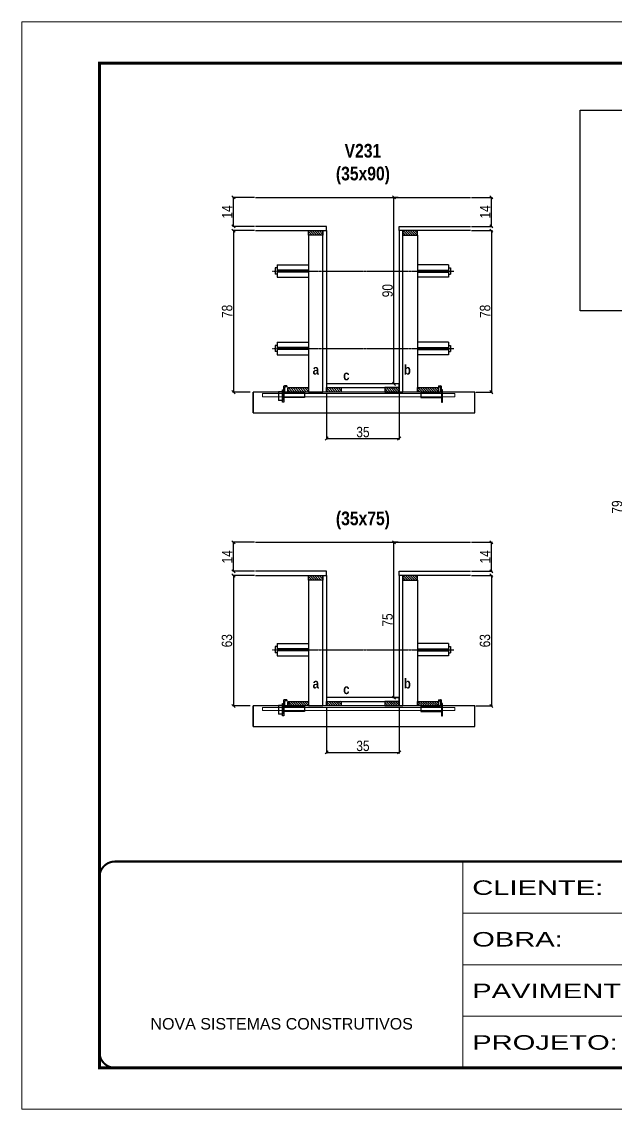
# Model space of a CAD drawing. Extents: x 2603 to 22413, y 1253 to 30260.
# Drawn here: x 4188 to 4761, y 17333 to 18383 of the extents above; entities that cross this region are included whole.
import ezdxf

# ---------------------------------------------------------------- set-up
doc = ezdxf.new("R2010")
doc.units = 0
for name, pattern in [('CONTINUO', [0]), ('DASHED', [0.75, 0.5, -0.25]), ('HIDDEN', [0.375, 0.25, -0.125])]:
    doc.linetypes.add(name, pattern=pattern)
for name, color, linetype in [('barrote', 251, 'Continuous'), ('COTA', 241, 'Continuous'), ('detalhes', 4, 'Continuous'), ('NOMENCLATURA', 7, 'Continuous'), ('Painéis', 200, 'Continuous'), ('presilha', 1, 'Continuous'), ('SARR_2.2x10', 60, 'Continuous'), ('SARR_2.2x7', 40, 'Continuous'), ('SARR_3.5x7', 81, 'Continuous'), ('TENSOR', 3, 'Continuous')]:
    doc.layers.add(name, color=color, linetype=linetype)
for name, color, linetype, lineweight in [('CONCRETO', 251, 'Continuous', 25), ('Folhas', 255, 'Continuous', 9), ('SARRAFO DE PRESSAO', 251, 'DASHED', 9), ('SCO-___-LAJ', 2, 'Continuous', 0)]:
    doc.layers.add(name, color=color, linetype=linetype, lineweight=lineweight)
doc.styles.add('ARIAL', font='arial.ttf')
doc.styles.add('COTA TECNICA', font='techl___.ttf', dxfattribs={"height": 10})
doc.styles.add('COTA TECNICA 2X', font='techl___.ttf', dxfattribs={"height": 10})
doc.styles.add('TECNICA', font='techb___.ttf', dxfattribs={"height": 10})
doc.styles.add('Tecnologia', font='')
doc.styles.get('Tecnologia').set_extended_font_data('Forgotten Futurist')
doc.dimstyles.new('PAINEL', dxfattribs={"dimtxt": 10, "dimasz": 3, "dimexe": 3, "dimexo": 3, "dimgap": 3, "dimtad": 1, "dimdec": 1, "dimzin": 12, "dimdsep": 46, "dimtxsty": 'COTA TECNICA', "dimblk1": 'OBLIQUE', "dimblk2": 'OBLIQUE', "dimsah": 1, "dimcen": 0.9, "dimclrd": 4, "dimclre": 4, "dimclrt": 240, "dimadec": 1, "dimazin": 3, "dimtfac": 1, "dimtdec": 1, "dimtmove": 0, "dimatfit": 3, "dimfxl": 1, "dimtolj": 1, "dimtzin": 12, "dimarcsym": 0})
doc.dimstyles.new('SECAO', dxfattribs={"dimscale": 0.333333, "dimtxt": 5, "dimasz": 9, "dimexe": 3, "dimexo": 3, "dimgap": 3, "dimtad": 1, "dimdec": 1, "dimlfac": 0.5, "dimzin": 12, "dimdsep": 46, "dimtxsty": 'COTA TECNICA 2X', "dimblk1": 'OBLIQUE', "dimblk2": 'OBLIQUE', "dimsah": 1, "dimcen": 0.9, "dimclrd": 4, "dimclre": 4, "dimclrt": 240, "dimadec": 1, "dimazin": 3, "dimtfac": 1, "dimtdec": 1, "dimtmove": 0, "dimatfit": 3, "dimfxl": 1, "dimtolj": 1, "dimtzin": 12, "dimarcsym": 0})

# ---------------------------------------------------------------- blocks, each defined once
blk = doc.blocks.new('9999999999')
at = {"color": 30, "linetype": 'CONTINUO'}
for p, q in [((98564.6, 34230.2), (98564.6, 34429.4)), ((98564.6, 34379.6), (99584, 34379.6)), ((98564.6, 34329.8), (99488, 34329.8)), ((98564.6, 34280), (99488, 34280))]:
    blk.add_line(p, q, dxfattribs=at)
at = {"color": 30, "linetype": 'CONTINUO', "const_width": 2}
blk.add_lwpolyline([(99584, 34230.2), (99584, 34414.4, 0.414214), (99569, 34429.4), (98229, 34429.4, 0.414214), (98214, 34414.4), (98214, 34245.2, 0.414214), (98229, 34230.2), (99584, 34230.2)], format="xyb", dxfattribs=at)
at = {"layer": 'Folhas'}
blk.add_lwpolyline([(98139, 34190.2), (99624, 34190.2), (99624, 35240.2), (98139, 35240.2)], close=True, dxfattribs=at)
at = {"layer": 'Folhas', "color": 30, "const_width": 3}
blk.add_lwpolyline([(98214, 34230.2), (99584, 34230.2), (99584, 35200.2), (98214, 35200.2)], close=True, dxfattribs=at)
at = {"color": 7, "linetype": 'Continuous', "ltscale": 5, "style": 'ARIAL'}
blk.add_text('NOVA SISTEMAS CONSTRUTIVOS', height=11.059, dxfattribs=at).set_placement((98263.2, 34267.2))
at = {"layer": 'Folhas', "color": 7, "style": 'Tecnologia', "width": 1.5}
for s, p in [('CLIENTE:', (98573.7, 34397.2)), ('OBRA:', (98573.7, 34347.3)), ('PAVIMENTO:', (98573.7, 34297.5)), ('PROJETO:', (98573.7, 34247.7))]:
    blk.add_text(s, height=14, dxfattribs=at).set_placement(p)
blk = doc.blocks.new('PRESILHA METÁLICA 1')
at = {"layer": 'presilha'}
for p, q in [((7.5, 10.6), (7.5, 19.9)), ((12, 21), (8.6, 21)), ((9, 11.6), (9, 18.9)), ((12, 19.5), (9.6, 19.5)), ((12, 21), (12, 19.5)), ((0, 13), (6, 13)), ((0, 13), (0, 0)), ((6, 0), (0, 0)), ((6, 15.5), (7.5, 15.5)), ((6, -2.5), (6, 15.5)), ((6, 13), (6, 0)), ((7.5, 15.5), (7.5, -2.5)), ((37.5, 4.1), (7.5, 4.1)), ((37.5, 11), (9.6, 11)), ((37.5, 11), (37.5, 4.1)), ((7.5, -2.5), (6, -2.5))]:
    blk.add_line(p, q, dxfattribs=at)
for centre, radius, start, end in [((8.6, 19.9), 1.14, 90, 180), ((9.6, 18.9), 0.57, 90, 180), ((9.6, 11.6), 0.57, 180, 270)]:
    blk.add_arc(centre, radius, start, end, dxfattribs=at)
blk = doc.blocks.new('PRESILHA METÁLICA 2')
at = {"layer": 'presilha'}
for p, q in [((-5.2, 23.5), (-5.2, 22)), ((-5.2, 23.5), (-1.9, 23.5)), ((-5.2, 22), (-2.8, 22)), ((-2.2, 14.1), (-2.2, 21.4)), ((0.8, 18), (-0.8, 18)), ((-0.8, 18), (-0.8, 0)), ((-0.8, 14.6), (-0.8, 22.4)), ((0.8, 0), (0.8, 18)), ((-30.8, 13.5), (-30.8, 6.6)), ((-30.8, 13.5), (-2.8, 13.5)), ((-30.8, 6.6), (-0.8, 6.6)), ((-0.8, 0), (0.8, 0))]:
    blk.add_line(p, q, dxfattribs=at)
for centre, radius, start, end in [((-2.8, 21.4), 0.57, 0, 90), ((-1.9, 22.4), 1.14, 0, 90), ((-2.8, 14.1), 0.57, 270, 0)]:
    blk.add_arc(centre, radius, start, end, dxfattribs=at)
blk = doc.blocks.new('_Oblique')
at = {"color": 0, "linetype": 'ByBlock', "lineweight": -2}
blk.add_line((-0.5, -0.5), (0.5, 0.5), dxfattribs=at)
blk = doc.blocks.new('*D390')
at = {"layer": 'COTA', "color": 4, "lineweight": -2, "transparency": 16777216}
for p, q in [((4621.9, 18181.8), (4642.2, 18181.8)), ((4641.2, 18181.8), (4641.2, 18025.8)), ((4626, 18025.8), (4642.2, 18025.8))]:
    blk.add_line(p, q, dxfattribs=at)
at = {"layer": 'Defpoints', "color": 0, "transparency": 16777216}
for p in [(4620.9, 18181.8), (4625, 18025.8), (4641.2, 18025.8)]:
    blk.add_point(p, dxfattribs=at)
at = {"layer": 'COTA', "color": 4, "lineweight": -2, "transparency": 16777216, "xscale": 3, "yscale": 3, "zscale": 3}
for p, rotation in [((4641.2, 18181.8), 90), ((4641.2, 18025.8), 270)]:
    blk.add_blockref('_Oblique', p, dxfattribs=dict(at, rotation=rotation))
at = {"layer": 'COTA', "color": 240, "transparency": 16777216, "insert": (4635.1, 18103.8), "char_height": 10, "attachment_point": 5, "rotation": 90, "style": 'COTA TECNICA 2X'}
blk.add_mtext('\\A1;78', dxfattribs=at)
blk = doc.blocks.new('*D391')
at = {"layer": 'COTA', "color": 4, "lineweight": -2, "transparency": 16777216}
for p, q in [((4621.9, 18213.8), (4642.2, 18213.8)), ((4641.2, 18185.8), (4641.2, 18213.8)), ((4621.9, 18185.8), (4642.2, 18185.8))]:
    blk.add_line(p, q, dxfattribs=at)
at = {"layer": 'Defpoints', "color": 0, "transparency": 16777216}
for p in [(4620.9, 18213.8), (4641.2, 18213.8), (4620.9, 18185.8)]:
    blk.add_point(p, dxfattribs=at)
at = {"layer": 'COTA', "color": 4, "lineweight": -2, "transparency": 16777216, "xscale": 3, "yscale": 3, "zscale": 3}
for p, rotation in [((4641.2, 18213.8), 90), ((4641.2, 18185.8), 270)]:
    blk.add_blockref('_Oblique', p, dxfattribs=dict(at, rotation=rotation))
at = {"layer": 'COTA', "color": 240, "transparency": 16777216, "insert": (4635.2, 18199.8), "char_height": 10, "attachment_point": 5, "rotation": 90, "style": 'COTA TECNICA 2X'}
blk.add_mtext('\\A1;14', dxfattribs=at)
blk = doc.blocks.new('*D392')
at = {"layer": 'COTA', "color": 4, "lineweight": -2, "transparency": 16777216}
for p, q in [((4412.5, 18181.8), (4391.3, 18181.8)), ((4392.3, 18181.8), (4392.3, 18025.8)), ((4408.4, 18025.8), (4391.3, 18025.8))]:
    blk.add_line(p, q, dxfattribs=at)
at = {"layer": 'Defpoints', "color": 0, "transparency": 16777216}
for p in [(4413.5, 18181.8), (4392.3, 18025.8), (4409.4, 18025.8)]:
    blk.add_point(p, dxfattribs=at)
at = {"layer": 'COTA', "color": 4, "lineweight": -2, "transparency": 16777216, "xscale": 3, "yscale": 3, "zscale": 3}
for p, rotation in [((4392.3, 18181.8), 90), ((4392.3, 18025.8), 270)]:
    blk.add_blockref('_Oblique', p, dxfattribs=dict(at, rotation=rotation))
at = {"layer": 'COTA', "color": 240, "transparency": 16777216, "insert": (4386.2, 18103.8), "char_height": 10, "attachment_point": 5, "rotation": 90, "style": 'COTA TECNICA 2X'}
blk.add_mtext('\\A1;78', dxfattribs=at)
blk = doc.blocks.new('*D2228')
at = {"layer": 'COTA', "color": 4, "lineweight": -2, "transparency": 16777216}
for p, q in [((4551.2, 18213.8), (4546.1, 18213.8)), ((4547.1, 18033.8), (4547.1, 18213.8)), ((4551.2, 18033.8), (4546.1, 18033.8))]:
    blk.add_line(p, q, dxfattribs=at)
at = {"layer": 'Defpoints', "color": 0, "transparency": 16777216}
for p in [(4547.1, 18213.8), (4552.2, 18213.8), (4552.2, 18033.8)]:
    blk.add_point(p, dxfattribs=at)
at = {"layer": 'COTA', "color": 4, "lineweight": -2, "transparency": 16777216, "xscale": 3, "yscale": 3, "zscale": 3}
for p, rotation in [((4547.1, 18213.8), 90), ((4547.1, 18033.8), 270)]:
    blk.add_blockref('_Oblique', p, dxfattribs=dict(at, rotation=rotation))
at = {"layer": 'COTA', "color": 240, "transparency": 16777216, "insert": (4541, 18123.8), "char_height": 10, "attachment_point": 5, "rotation": 90, "style": 'COTA TECNICA 2X'}
blk.add_mtext('\\A1;90', dxfattribs=at)
blk = doc.blocks.new('*D2229')
at = {"layer": 'COTA', "color": 4, "lineweight": -2, "transparency": 16777216}
for p, q in [((4412.5, 18213.8), (4391.3, 18213.8)), ((4392.3, 18185.8), (4392.3, 18213.8)), ((4412.5, 18185.8), (4391.3, 18185.8))]:
    blk.add_line(p, q, dxfattribs=at)
at = {"layer": 'Defpoints', "color": 0, "transparency": 16777216}
for p in [(4392.3, 18213.8), (4413.5, 18213.8), (4413.5, 18185.8)]:
    blk.add_point(p, dxfattribs=at)
at = {"layer": 'COTA', "color": 4, "lineweight": -2, "transparency": 16777216, "xscale": 3, "yscale": 3, "zscale": 3}
for p, rotation in [((4392.3, 18213.8), 90), ((4392.3, 18185.8), 270)]:
    blk.add_blockref('_Oblique', p, dxfattribs=dict(at, rotation=rotation))
at = {"layer": 'COTA', "color": 240, "transparency": 16777216, "insert": (4386.2, 18199.8), "char_height": 10, "attachment_point": 5, "rotation": 90, "style": 'COTA TECNICA 2X'}
blk.add_mtext('\\A1;14', dxfattribs=at)
blk = doc.blocks.new('*D2230')
at = {"layer": 'COTA', "color": 4, "lineweight": -2, "transparency": 16777216}
for p, q in [((4482.2, 18024.8), (4482.2, 17980)), ((4552.2, 18024.8), (4552.2, 17980)), ((4482.2, 17981), (4552.2, 17981))]:
    blk.add_line(p, q, dxfattribs=at)
at = {"layer": 'Defpoints', "color": 0, "transparency": 16777216}
for p in [(4482.2, 18025.8), (4552.2, 18025.8), (4552.2, 17981)]:
    blk.add_point(p, dxfattribs=at)
at = {"layer": 'COTA', "color": 4, "lineweight": -2, "transparency": 16777216, "xscale": 3, "yscale": 3, "zscale": 3, "rotation": 180}
blk.add_blockref('_Oblique', (4482.2, 17981), dxfattribs=at)
at = {"layer": 'COTA', "color": 4, "lineweight": -2, "transparency": 16777216, "xscale": 3, "yscale": 3, "zscale": 3}
blk.add_blockref('_Oblique', (4552.2, 17981), dxfattribs=at)
at = {"layer": 'COTA', "color": 240, "transparency": 16777216, "insert": (4517.2, 17987.2), "char_height": 10, "attachment_point": 5, "style": 'COTA TECNICA 2X'}
blk.add_mtext('\\A1;35', dxfattribs=at)
blk = doc.blocks.new('*D393')
at = {"layer": 'COTA', "color": 4, "lineweight": -2, "transparency": 16777216}
for p, q in [((4621.9, 17848.8), (4642.2, 17848.8)), ((4641.2, 17848.8), (4641.2, 17722.8)), ((4626, 17722.8), (4642.2, 17722.8))]:
    blk.add_line(p, q, dxfattribs=at)
at = {"layer": 'Defpoints', "color": 0, "transparency": 16777216}
for p in [(4620.9, 17848.8), (4625, 17722.8), (4641.2, 17722.8)]:
    blk.add_point(p, dxfattribs=at)
at = {"layer": 'COTA', "color": 4, "lineweight": -2, "transparency": 16777216, "xscale": 3, "yscale": 3, "zscale": 3}
for p, rotation in [((4641.2, 17848.8), 90), ((4641.2, 17722.8), 270)]:
    blk.add_blockref('_Oblique', p, dxfattribs=dict(at, rotation=rotation))
at = {"layer": 'COTA', "color": 240, "transparency": 16777216, "insert": (4635, 17785.8), "char_height": 10, "attachment_point": 5, "rotation": 90, "style": 'COTA TECNICA 2X'}
blk.add_mtext('\\A1;63', dxfattribs=at)
blk = doc.blocks.new('*D394')
at = {"layer": 'COTA', "color": 4, "lineweight": -2, "transparency": 16777216}
for p, q in [((4621.9, 17880.8), (4642.2, 17880.8)), ((4641.2, 17852.8), (4641.2, 17880.8)), ((4621.9, 17852.8), (4642.2, 17852.8))]:
    blk.add_line(p, q, dxfattribs=at)
at = {"layer": 'Defpoints', "color": 0, "transparency": 16777216}
for p in [(4620.9, 17880.8), (4641.2, 17880.8), (4620.9, 17852.8)]:
    blk.add_point(p, dxfattribs=at)
at = {"layer": 'COTA', "color": 4, "lineweight": -2, "transparency": 16777216, "xscale": 3, "yscale": 3, "zscale": 3}
for p, rotation in [((4641.2, 17880.8), 90), ((4641.2, 17852.8), 270)]:
    blk.add_blockref('_Oblique', p, dxfattribs=dict(at, rotation=rotation))
at = {"layer": 'COTA', "color": 240, "transparency": 16777216, "insert": (4635.2, 17866.8), "char_height": 10, "attachment_point": 5, "rotation": 90, "style": 'COTA TECNICA 2X'}
blk.add_mtext('\\A1;14', dxfattribs=at)
blk = doc.blocks.new('*D395')
at = {"layer": 'COTA', "color": 4, "lineweight": -2, "transparency": 16777216}
for p, q in [((4412.5, 17848.8), (4391.3, 17848.8)), ((4392.3, 17848.8), (4392.3, 17722.8)), ((4408.4, 17722.8), (4391.3, 17722.8))]:
    blk.add_line(p, q, dxfattribs=at)
at = {"layer": 'Defpoints', "color": 0, "transparency": 16777216}
for p in [(4413.5, 17848.8), (4392.3, 17722.8), (4409.4, 17722.8)]:
    blk.add_point(p, dxfattribs=at)
at = {"layer": 'COTA', "color": 4, "lineweight": -2, "transparency": 16777216, "xscale": 3, "yscale": 3, "zscale": 3}
for p, rotation in [((4392.3, 17848.8), 90), ((4392.3, 17722.8), 270)]:
    blk.add_blockref('_Oblique', p, dxfattribs=dict(at, rotation=rotation))
at = {"layer": 'COTA', "color": 240, "transparency": 16777216, "insert": (4386, 17785.8), "char_height": 10, "attachment_point": 5, "rotation": 90, "style": 'COTA TECNICA 2X'}
blk.add_mtext('\\A1;63', dxfattribs=at)
blk = doc.blocks.new('*D2231')
at = {"layer": 'COTA', "color": 4, "lineweight": -2, "transparency": 16777216}
for p, q in [((4551.2, 17880.8), (4546.1, 17880.8)), ((4547.1, 17730.8), (4547.1, 17880.8)), ((4551.2, 17730.8), (4546.1, 17730.8))]:
    blk.add_line(p, q, dxfattribs=at)
at = {"layer": 'Defpoints', "color": 0, "transparency": 16777216}
for p in [(4547.1, 17880.8), (4552.2, 17880.8), (4552.2, 17730.8)]:
    blk.add_point(p, dxfattribs=at)
at = {"layer": 'COTA', "color": 4, "lineweight": -2, "transparency": 16777216, "xscale": 3, "yscale": 3, "zscale": 3}
for p, rotation in [((4547.1, 17880.8), 90), ((4547.1, 17730.8), 270)]:
    blk.add_blockref('_Oblique', p, dxfattribs=dict(at, rotation=rotation))
at = {"layer": 'COTA', "color": 240, "transparency": 16777216, "insert": (4541, 17805.8), "char_height": 10, "attachment_point": 5, "rotation": 90, "style": 'COTA TECNICA 2X'}
blk.add_mtext('\\A1;75', dxfattribs=at)
blk = doc.blocks.new('*D2232')
at = {"layer": 'COTA', "color": 4, "lineweight": -2, "transparency": 16777216}
for p, q in [((4412.5, 17880.8), (4391.3, 17880.8)), ((4392.3, 17852.8), (4392.3, 17880.8)), ((4412.5, 17852.8), (4391.3, 17852.8))]:
    blk.add_line(p, q, dxfattribs=at)
at = {"layer": 'Defpoints', "color": 0, "transparency": 16777216}
for p in [(4392.3, 17880.8), (4413.5, 17880.8), (4413.5, 17852.8)]:
    blk.add_point(p, dxfattribs=at)
at = {"layer": 'COTA', "color": 4, "lineweight": -2, "transparency": 16777216, "xscale": 3, "yscale": 3, "zscale": 3}
for p, rotation in [((4392.3, 17880.8), 90), ((4392.3, 17852.8), 270)]:
    blk.add_blockref('_Oblique', p, dxfattribs=dict(at, rotation=rotation))
at = {"layer": 'COTA', "color": 240, "transparency": 16777216, "insert": (4386.2, 17866.8), "char_height": 10, "attachment_point": 5, "rotation": 90, "style": 'COTA TECNICA 2X'}
blk.add_mtext('\\A1;14', dxfattribs=at)
blk = doc.blocks.new('*D2233')
at = {"layer": 'COTA', "color": 4, "lineweight": -2, "transparency": 16777216}
for p, q in [((4482.2, 17721.8), (4482.2, 17677)), ((4552.2, 17721.8), (4552.2, 17677)), ((4482.2, 17678), (4552.2, 17678))]:
    blk.add_line(p, q, dxfattribs=at)
at = {"layer": 'Defpoints', "color": 0, "transparency": 16777216}
for p in [(4482.2, 17722.8), (4552.2, 17722.8), (4552.2, 17678)]:
    blk.add_point(p, dxfattribs=at)
at = {"layer": 'COTA', "color": 4, "lineweight": -2, "transparency": 16777216, "xscale": 3, "yscale": 3, "zscale": 3, "rotation": 180}
blk.add_blockref('_Oblique', (4482.2, 17678), dxfattribs=at)
at = {"layer": 'COTA', "color": 4, "lineweight": -2, "transparency": 16777216, "xscale": 3, "yscale": 3, "zscale": 3}
blk.add_blockref('_Oblique', (4552.2, 17678), dxfattribs=at)
at = {"layer": 'COTA', "color": 240, "transparency": 16777216, "insert": (4517.2, 17684.2), "char_height": 10, "attachment_point": 5, "style": 'COTA TECNICA 2X'}
blk.add_mtext('\\A1;35', dxfattribs=at)
blk = doc.blocks.new('*D2079')
at = {"layer": 'COTA', "color": 4, "linetype": 'ByBlock', "lineweight": -2, "transparency": 16777216}
for p, q in [((4812.2, 17954.4), (4767.6, 17954.4)), ((4770.6, 17875.4), (4770.6, 17954.4)), ((4812.2, 17875.4), (4767.6, 17875.4))]:
    blk.add_line(p, q, dxfattribs=at)
at = {"layer": 'Defpoints', "color": 0, "linetype": 'ByBlock', "transparency": 16777216}
for p in [(4770.6, 17954.4), (4815.2, 17954.4), (4815.2, 17875.4)]:
    blk.add_point(p, dxfattribs=at)
at = {"layer": 'COTA', "color": 4, "linetype": 'ByBlock', "lineweight": -2, "transparency": 16777216, "xscale": 3, "yscale": 3, "zscale": 3}
for p, rotation in [((4770.6, 17954.4), 90), ((4770.6, 17875.4), 270)]:
    blk.add_blockref('_Oblique', p, dxfattribs=dict(at, rotation=rotation))
at = {"layer": 'COTA', "color": 240, "linetype": 'ByBlock', "transparency": 16777216, "insert": (4762.5, 17914.9), "char_height": 10, "attachment_point": 5, "rotation": 90, "style": 'COTA TECNICA'}
blk.add_mtext('\\A1;79', dxfattribs=at)

msp = doc.modelspace()

# ---------------------------------------------------------------- hatches: boundary and pattern name
at = {"layer": 'SARR_2.2x10'}
h = msp.add_hatch(dxfattribs=at)
h.set_pattern_fill('ANSI31', color=256, scale=0.5, angle=90)
h.set_pattern_definition([(135, (37638.1203, -105486.3667), (-1.122532015, -1.122532015), [])])
h.paths.add_polyline_path([(4444.58, 18030.2), (4444.58, 18025.8), (4464.58, 18025.8), (4464.58, 18030.2)])
h = msp.add_hatch(dxfattribs=at)
h.set_pattern_fill('ANSI31', color=256, scale=0.5, angle=90)
h.set_pattern_definition([(135, (37763.3203, -105486.3667), (-1.122532015, -1.122532015), [])])
h.paths.add_polyline_path([(4569.78, 18030.2), (4569.78, 18025.8), (4589.78, 18025.8), (4589.78, 18030.2)])
h = msp.add_hatch(dxfattribs=at)
h.set_pattern_fill('ANSI31', color=256, scale=0.5, angle=90)
h.set_pattern_definition([(135, (37638.1203, -105789.3535), (-1.122532015, -1.122532015), [])])
h.paths.add_polyline_path([(4444.58, 17727.22), (4444.58, 17722.82), (4464.58, 17722.82), (4464.58, 17727.22)])
h = msp.add_hatch(dxfattribs=at)
h.set_pattern_fill('ANSI31', color=256, scale=0.5, angle=90)
h.set_pattern_definition([(135, (37763.3203, -105789.3535), (-1.122532015, -1.122532015), [])])
h.paths.add_polyline_path([(4569.78, 17727.22), (4569.78, 17722.82), (4589.78, 17722.82), (4589.78, 17727.22)])
at = {"layer": 'SARR_2.2x7'}
h = msp.add_hatch(dxfattribs=at)
h.set_pattern_fill('ANSI31', color=256, scale=0.5, angle=90)
h.set_pattern_definition([(135, (37632.1203, -105334.7667), (-1.122532015, -1.122532015), [])])
h.paths.add_polyline_path([(4478.58, 18181.8), (4478.58, 18177.4), (4464.58, 18177.4), (4464.58, 18181.8)])
h = msp.add_hatch(dxfattribs=at)
h.set_pattern_fill('ANSI31', color=256, scale=0.5, angle=90)
h.set_pattern_definition([(135, (37684.1203, -105334.7667), (-1.122532015, -1.122532015), [])])
h.paths.add_polyline_path([(4555.78, 18181.8), (4555.78, 18177.4), (4569.78, 18177.4), (4569.78, 18181.8)])
h = msp.add_hatch(dxfattribs=at)
h.set_pattern_fill('ANSI31', color=256, scale=0.5, angle=90)
h.set_pattern_definition([(135, (37717.7203, -105486.3667), (-1.122532015, -1.122532015), [])])
h.paths.add_polyline_path([(4496.18, 18025.8), (4496.18, 18030.2), (4482.18, 18030.2), (4482.18, 18025.8)])
h = msp.add_hatch(dxfattribs=at)
h.set_pattern_fill('ANSI31', color=256, scale=0.5, angle=90)
h.set_pattern_definition([(135, (37687.7203, -105486.3667), (-1.122532015, -1.122532015), [])])
h.paths.add_polyline_path([(4538.18, 18025.8), (4538.18, 18030.2), (4552.18, 18030.2), (4552.18, 18025.8)])
h = msp.add_hatch(dxfattribs=at)
h.set_pattern_fill('ANSI31', color=256, scale=0.5, angle=90)
h.set_pattern_definition([(135, (37632.1203, -105667.7535), (-1.122532015, -1.122532015), [])])
h.paths.add_polyline_path([(4478.58, 17848.82), (4478.58, 17844.42), (4464.58, 17844.42), (4464.58, 17848.82)])
h = msp.add_hatch(dxfattribs=at)
h.set_pattern_fill('ANSI31', color=256, scale=0.5, angle=90)
h.set_pattern_definition([(135, (37684.1203, -105667.7535), (-1.122532015, -1.122532015), [])])
h.paths.add_polyline_path([(4555.78, 17848.82), (4555.78, 17844.42), (4569.78, 17844.42), (4569.78, 17848.82)])
h = msp.add_hatch(dxfattribs=at)
h.set_pattern_fill('ANSI31', color=256, scale=0.5, angle=90)
h.set_pattern_definition([(135, (37717.7203, -105789.3535), (-1.122532015, -1.122532015), [])])
h.paths.add_polyline_path([(4496.18, 17722.82), (4496.18, 17727.22), (4482.18, 17727.22), (4482.18, 17722.82)])
h = msp.add_hatch(dxfattribs=at)
h.set_pattern_fill('ANSI31', color=256, scale=0.5, angle=90)
h.set_pattern_definition([(135, (37687.7203, -105789.3535), (-1.122532015, -1.122532015), [])])
h.paths.add_polyline_path([(4538.18, 17722.82), (4538.18, 17727.22), (4552.18, 17727.22), (4552.18, 17722.82)])

# ---------------------------------------------------------------- linework, layer by layer
at = {"ltscale": 3}
for p, q in [((4432.58, 18145.69), (4432.58, 18139.69)), ((4434.58, 18145.69), (4432.58, 18145.69)), ((4434.58, 18148.69), (4434.58, 18136.69)), ((4434.58, 18148.69), (4464.58, 18148.69)), ((4599.78, 18148.69), (4569.78, 18148.69)), ((4599.78, 18148.69), (4599.78, 18136.69)), ((4599.78, 18145.69), (4601.78, 18145.69)), ((4601.78, 18145.69), (4601.78, 18139.69)), ((4434.58, 18139.69), (4432.58, 18139.69)), ((4464.58, 18143.69), (4434.58, 18143.69)), ((4464.58, 18141.69), (4434.58, 18141.69)), ((4434.58, 18136.69), (4464.58, 18136.69)), ((4569.78, 18143.69), (4599.78, 18143.69)), ((4569.78, 18141.69), (4599.78, 18141.69)), ((4599.78, 18136.69), (4569.78, 18136.69)), ((4599.78, 18139.69), (4601.78, 18139.69)), ((4432.58, 18070.98), (4432.58, 18064.98)), ((4434.58, 18070.98), (4432.58, 18070.98)), ((4434.58, 18073.98), (4434.58, 18061.98)), ((4434.58, 18073.98), (4464.58, 18073.98)), ((4599.78, 18073.98), (4569.78, 18073.98)), ((4599.78, 18073.98), (4599.78, 18061.98)), ((4599.78, 18070.98), (4601.78, 18070.98)), ((4601.78, 18070.98), (4601.78, 18064.98)), ((4434.58, 18064.98), (4432.58, 18064.98)), ((4464.58, 18068.98), (4434.58, 18068.98)), ((4464.58, 18066.98), (4434.58, 18066.98)), ((4434.58, 18061.98), (4464.58, 18061.98)), ((4569.78, 18068.98), (4599.78, 18068.98)), ((4569.78, 18066.98), (4599.78, 18066.98)), ((4599.78, 18061.98), (4569.78, 18061.98)), ((4599.78, 18064.98), (4601.78, 18064.98)), ((4432.58, 17780.11), (4432.58, 17774.11)), ((4434.58, 17780.11), (4432.58, 17780.11)), ((4434.58, 17783.11), (4434.58, 17771.11)), ((4434.58, 17783.11), (4464.58, 17783.11)), ((4464.58, 17778.11), (4434.58, 17778.11)), ((4599.78, 17783.11), (4569.78, 17783.11)), ((4569.78, 17778.11), (4599.78, 17778.11)), ((4599.78, 17783.11), (4599.78, 17771.11)), ((4599.78, 17780.11), (4601.78, 17780.11)), ((4601.78, 17780.11), (4601.78, 17774.11)), ((4434.58, 17774.11), (4432.58, 17774.11)), ((4464.58, 17776.11), (4434.58, 17776.11)), ((4434.58, 17771.11), (4464.58, 17771.11)), ((4569.78, 17776.11), (4599.78, 17776.11)), ((4599.78, 17771.11), (4569.78, 17771.11)), ((4599.78, 17774.11), (4601.78, 17774.11))]:
    msp.add_line(p, q, dxfattribs=at)
at = {"layer": 'barrote'}
for points in [[(4411.13, 18005.8), (4625.04, 18005.8), (4625.04, 18025.8), (4411.13, 18025.8)], [(4411.13, 17702.82), (4625.04, 17702.82), (4625.04, 17722.82), (4411.13, 17722.82)]]:
    msp.add_lwpolyline(points, close=True, dxfattribs=at)
at = {"layer": 'CONCRETO', "linetype": 'Continuous'}
for p, q in [((4413.48, 18213.8), (4620.88, 18213.8)), ((4413.48, 17880.82), (4620.88, 17880.82))]:
    msp.add_line(p, q, dxfattribs=at)
at = {"layer": 'COTA'}
msp.add_lwpolyline([(4726.83, 18298.17), (5266.19, 18298.17), (5266.19, 18104.18), (4726.83, 18104.18)], close=True, dxfattribs=at)
at = {"layer": 'detalhes', "color": 250}
for p, q in [((4411.13, 18005.8), (4411.13, 18025.8)), ((4411.13, 17702.82), (4411.13, 17722.82))]:
    msp.add_line(p, q, dxfattribs=at)
at = {"layer": 'Painéis', "linetype": 'Continuous', "elevation": 0}
for points in [[(4413.48, 18181.8), (4482.18, 18181.8), (4482.18, 18185.8), (4413.48, 18185.8)], [(4620.88, 18181.8), (4552.18, 18181.8), (4552.18, 18185.8), (4620.88, 18185.8)], [(4413.48, 17848.82), (4482.18, 17848.82), (4482.18, 17852.82), (4413.48, 17852.82)], [(4620.88, 17848.82), (4552.18, 17848.82), (4552.18, 17852.82), (4620.88, 17852.82)]]:
    msp.add_lwpolyline(points, dxfattribs=at)
at = {"layer": 'Painéis', "linetype": 'Continuous'}
for points in [[(4478.58, 18025.8), (4478.58, 18181.8), (4482.18, 18181.8), (4482.18, 18025.8)], [(4555.78, 18025.8), (4555.78, 18181.8), (4552.18, 18181.8), (4552.18, 18025.8)], [(4552.18, 18033.8), (4482.18, 18033.8), (4482.18, 18030.2), (4552.18, 18030.2)], [(4478.58, 17722.82), (4478.58, 17848.82), (4482.18, 17848.82), (4482.18, 17722.82)], [(4555.78, 17722.82), (4555.78, 17848.82), (4552.18, 17848.82), (4552.18, 17722.82)], [(4552.18, 17730.82), (4482.18, 17730.82), (4482.18, 17727.22), (4552.18, 17727.22)]]:
    msp.add_lwpolyline(points, close=True, dxfattribs=at)
at = {"layer": 'SARR_2.2x10'}
for points in [[(4444.58, 18030.2), (4464.58, 18030.2), (4464.58, 18025.8), (4444.58, 18025.8)], [(4569.78, 18030.2), (4589.78, 18030.2), (4589.78, 18025.8), (4569.78, 18025.8)], [(4444.58, 17727.22), (4464.58, 17727.22), (4464.58, 17722.82), (4444.58, 17722.82)], [(4569.78, 17727.22), (4589.78, 17727.22), (4589.78, 17722.82), (4569.78, 17722.82)]]:
    msp.add_lwpolyline(points, close=True, dxfattribs=at)
at = {"layer": 'SARR_2.2x7', "elevation": 0}
for points in [[(4464.58, 18181.8), (4478.58, 18181.8), (4478.58, 18177.4), (4464.58, 18177.4)], [(4569.78, 18181.8), (4555.78, 18181.8), (4555.78, 18177.4), (4569.78, 18177.4)], [(4464.58, 17848.82), (4478.58, 17848.82), (4478.58, 17844.42), (4464.58, 17844.42)], [(4569.78, 17848.82), (4555.78, 17848.82), (4555.78, 17844.42), (4569.78, 17844.42)]]:
    msp.add_lwpolyline(points, close=True, dxfattribs=at)
at = {"layer": 'SARR_2.2x7'}
for points in [[(4482.18, 18030.2), (4496.18, 18030.2), (4496.18, 18025.8), (4482.18, 18025.8)], [(4552.18, 18030.2), (4538.18, 18030.2), (4538.18, 18025.8), (4552.18, 18025.8)], [(4482.18, 17727.22), (4496.18, 17727.22), (4496.18, 17722.82), (4482.18, 17722.82)], [(4552.18, 17727.22), (4538.18, 17727.22), (4538.18, 17722.82), (4552.18, 17722.82)]]:
    msp.add_lwpolyline(points, close=True, dxfattribs=at)
at = {"layer": 'SARR_3.5x7'}
for points in [[(4478.58, 18177.4), (4464.58, 18177.4), (4464.58, 18025.8), (4478.58, 18025.8)], [(4555.78, 18177.4), (4569.78, 18177.4), (4569.78, 18025.8), (4555.78, 18025.8)], [(4478.58, 17844.42), (4464.58, 17844.42), (4464.58, 17722.82), (4478.58, 17722.82)], [(4555.78, 17844.42), (4569.78, 17844.42), (4569.78, 17722.82), (4555.78, 17722.82)]]:
    msp.add_lwpolyline(points, close=True, dxfattribs=at)
at = {"layer": 'SCO-___-LAJ', "color": 1}
for points in [[(4420.13, 18024.47), (4605.91, 18024.47), (4605.91, 18021.27), (4420.13, 18021.27)], [(4420.13, 17721.48), (4605.91, 17721.48), (4605.91, 17718.28), (4420.13, 17718.28)]]:
    msp.add_lwpolyline(points, close=True, dxfattribs=at)
at = {"layer": 'TENSOR', "linetype": 'HIDDEN', "ltscale": 0.5}
for p, q in [((4429.58, 18142.69), (4604.78, 18142.69)), ((4429.58, 18067.98), (4604.78, 18067.98)), ((4429.58, 17777.11), (4604.78, 17777.11))]:
    msp.add_line(p, q, dxfattribs=at)

# ---------------------------------------------------------------- block references
at = {"layer": 'presilha', "xscale": 0.6666666666666666, "yscale": 0.6666666666666666, "zscale": 0.6666666666666666}
for name, p in [('PRESILHA METÁLICA 1', (4435.71, 18017.84)), ('PRESILHA METÁLICA 2', (4593.46, 18016.17)), ('PRESILHA METÁLICA 1', (4435.71, 17714.85)), ('PRESILHA METÁLICA 2', (4593.46, 17713.18))]:
    msp.add_blockref(name, p, dxfattribs=at)
at = {"layer": 'SARRAFO DE PRESSAO', "color": 6, "linetype": 'ByBlock'}
msp.add_blockref('9999999999', (-93951.01, -16856.78), dxfattribs=at)

# ---------------------------------------------------------------- texts
at = {"layer": 'detalhes', "style": 'TECNICA'}
for s, p in [('a', (4468.71, 18042.7)), ('b', (4556.68, 18042.69)), ('c', (4498.14, 18037.27)), ('a', (4468.71, 17739.71)), ('b', (4556.68, 17739.7)), ('c', (4498.14, 17734.29))]:
    msp.add_text(s, height=9.6, dxfattribs=at).set_placement(p)
at = {"layer": 'NOMENCLATURA', "char_height": 13.2, "attachment_point": 2, "style": 'TECNICA'}
for s, insert in [('V231\\P(35x90)', (4517.18, 18265.5)), ('\\P(35x75)', (4517.18, 17932.51))]:
    msp.add_mtext_dynamic_manual_height_columns(s, width=300.2766, gutter_width=1, heights=[0], dxfattribs=dict(at, insert=insert))

# ---------------------------------------------------------------- dimensions: what is measured, and where the dimension line sits
at = {"layer": 'COTA'}
for base, p1, p2, picture, middle in [((4392.26, 18213.8), (4413.48, 18185.8), (4413.48, 18213.8), '*D2229', (4386.19, 18199.8)), ((4547.11, 18213.8), (4552.18, 18033.8), (4552.18, 18213.8), '*D2228', (4540.98, 18123.8)), ((4641.23, 18213.8), (4620.88, 18185.8), (4620.88, 18213.8), '*D391', (4635.16, 18199.8)), ((4392.26, 18025.8, 0), (4413.48, 18181.8), (4409.37, 18025.8, 0), '*D392', (4386.17, 18103.8, 0)), ((4641.23, 18025.8, 0), (4620.88, 18181.8), (4624.99, 18025.8, 0), '*D390', (4635.13, 18103.8, 0)), ((4392.26, 17880.82), (4413.48, 17852.82), (4413.48, 17880.82), '*D2232', (4386.19, 17866.82)), ((4547.11, 17880.82), (4552.18, 17730.82), (4552.18, 17880.82), '*D2231', (4541, 17805.82)), ((4641.23, 17880.82), (4620.88, 17852.82), (4620.88, 17880.82), '*D394', (4635.16, 17866.82)), ((4392.26, 17722.82, 0), (4413.48, 17848.82), (4409.37, 17722.82, 0), '*D395', (4386.04, 17785.82, 0)), ((4641.23, 17722.82, 0), (4620.88, 17848.82), (4624.99, 17722.82, 0), '*D393', (4635.01, 17785.82, 0))]:
    dim = msp.add_linear_dim(base=base, p1=p1, p2=p2, angle=90, dimstyle='SECAO', dxfattribs=at)
    dim.commit()
    dim.dimension.update_dxf_attribs({"geometry": picture, "text_midpoint": middle})
for base, p1, p2, picture, middle in [((4552.18, 17980.98), (4482.18, 18025.8), (4552.18, 18025.8), '*D2230', (4517.18, 17987.2)), ((4552.18, 17677.99), (4482.18, 17722.82), (4552.18, 17722.82), '*D2233', (4517.18, 17684.21))]:
    dim = msp.add_linear_dim(base=base, p1=p1, p2=p2, dimstyle='SECAO', dxfattribs=at)
    dim.commit()
    dim.dimension.update_dxf_attribs({"geometry": picture, "text_midpoint": middle})
at = {"layer": 'COTA', "linetype": 'ByBlock'}
dim = msp.add_linear_dim(base=(4770.64, 17954.44), p1=(4815.19, 17875.44), p2=(4815.19, 17954.44), angle=90, dimstyle='PAINEL', dxfattribs=at)
dim.commit()
dim.dimension.update_dxf_attribs({"geometry": '*D2079', "text_midpoint": (4762.53, 17914.94)})

doc.saveas('drawing.dxf')
